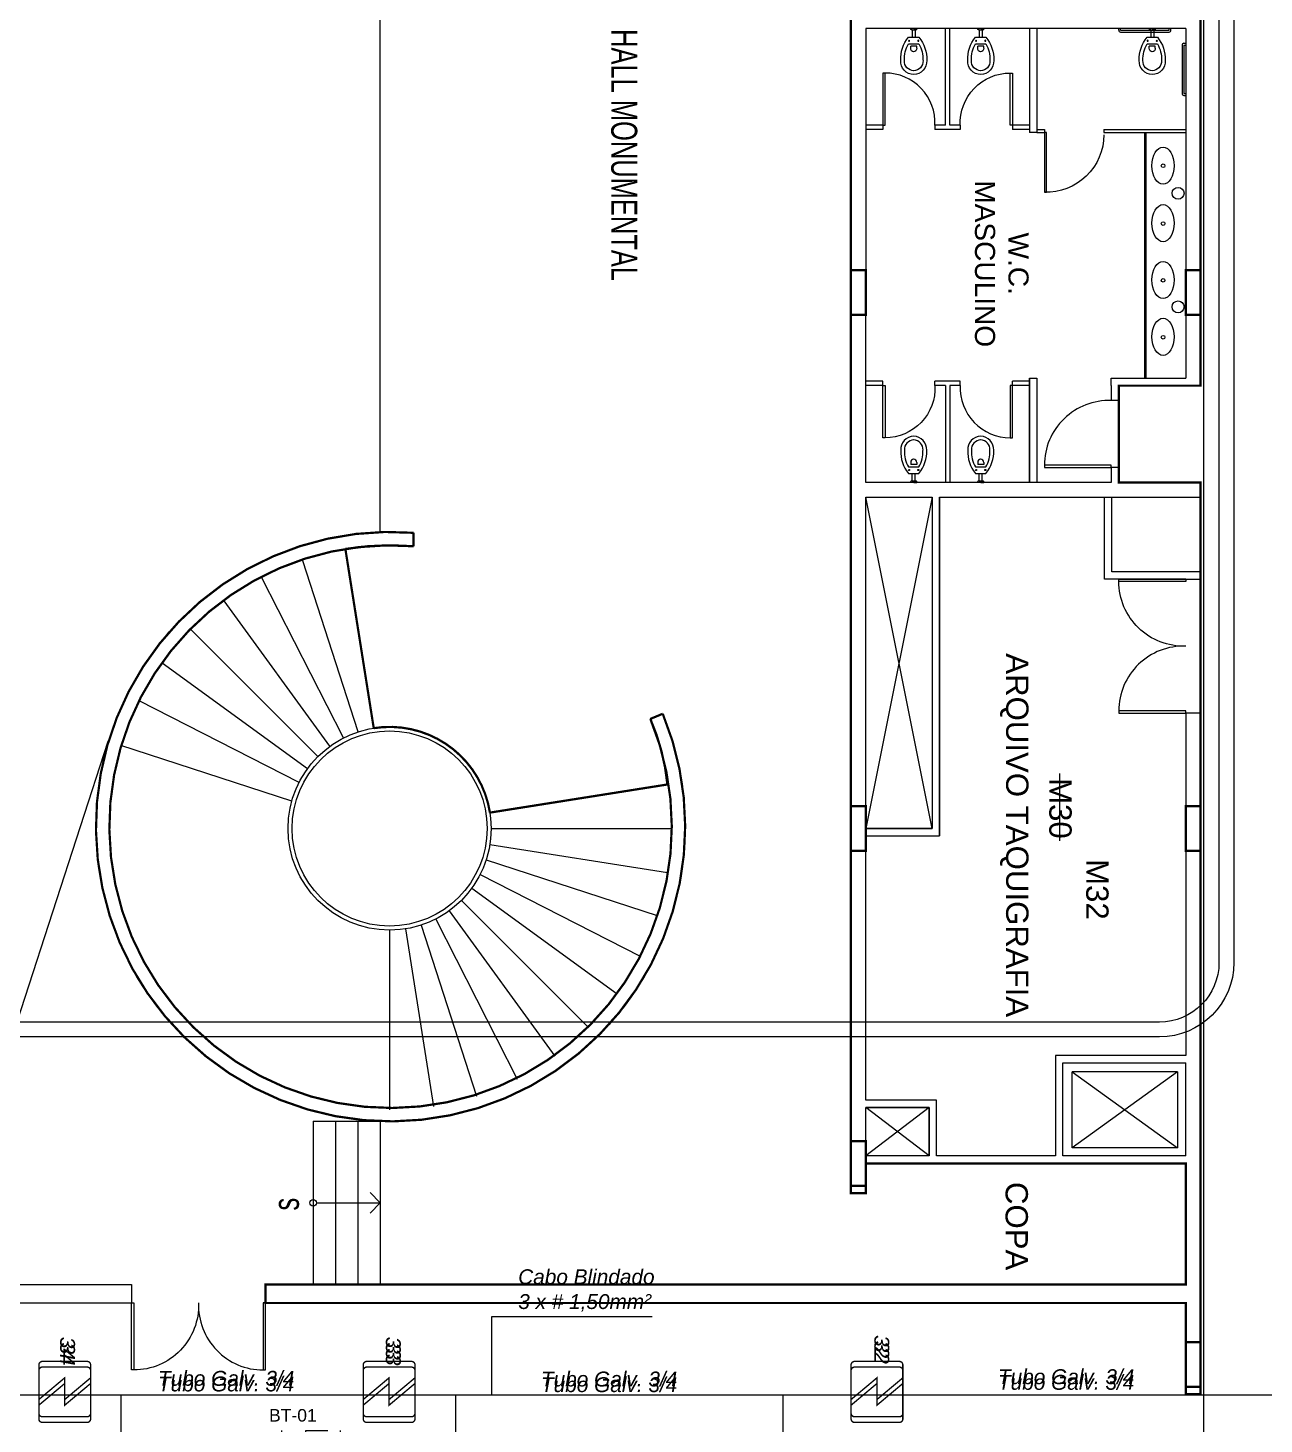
# Model space of a CAD drawing. Header units: metres. Extents: x -331 to 2982, y 362 to 2539.
# Drawn here: x 2814.69 to 2831.3, y 1364.43 to 1383.19 of the extents above; entities that cross this region are included whole.
import ezdxf
from ezdxf.enums import TextEntityAlignment as Align

# ---------------------------------------------------------------- set-up
doc = ezdxf.new("R2010")
doc.units = ezdxf.units.M
doc.layers.get('0').update_dxf_attribs({"color": 251})
for name, color, linetype in [('CX', 251, 'Continuous'), ('DET. FUMAÇA', 1, 'Continuous'), ('Div', 251, 'Continuous'), ('Pis', 251, 'Continuous')]:
    doc.layers.add(name, color=color, linetype=linetype)
doc.styles.add('ARIAL', font='arial.ttf')
doc.styles.get("Standard").update_dxf_attribs({"font": 'arial.ttf', "height": 0.3})

# ---------------------------------------------------------------- blocks, each defined once
blk = doc.blocks.new('Detector de fumaça')
at = {"layer": 'DET. FUMAÇA', "linetype": 'Continuous', "lineweight": 15, "const_width": 0.01870277497772515}
blk.add_lwpolyline([(774.59948291868, 539.8157648447526), (775.2490596285452, 539.8157648447526, -0.414213562373095), (775.2958165659895, 539.7690079073084), (775.2958165659895, 539.1669315525518, -0.414213562373095), (775.2490596285452, 539.1201746151075), (774.59948291868, 539.1201746151075, -0.414213562373095), (774.5527259812357, 539.1669315525518), (774.5527259812357, 539.7690079073084, -0.414213562373095)], format="xyb", close=True, dxfattribs=at)
blk.add_lwpolyline([(774.7729620717275, 539.8157648447526), (775.0644559117889, 539.46796972993), (774.7729620717275, 539.46796972993), (775.0644559117889, 539.1201746151075)], dxfattribs=at)
blk = doc.blocks.new('rett')
at = {"color": 2, "linetype": 'Continuous', "lineweight": 15}
blk.add_line((813.9660645629535, 2203.000419129855), (814.2623575708391, 2203.000419129855), dxfattribs=at)
at = {"layer": 'Div', "color": 2, "linetype": 'Continuous', "lineweight": 15}
for p, q in [((813.6454584484123, 2202.002690364971), (813.6454584484123, 2203.000419129855)), ((813.9660645629542, 2202.002690364971), (813.9660645629535, 2203.000419129855)), ((814.4346317089877, 2202.501554747413), (814.4346317089874, 2203.000419129855))]:
    blk.add_line(p, q, dxfattribs=at)
blk.add_lwpolyline([(813.2136611509295, 2201.294788682367), (813.2136611509295, 2202.501554747413), (814.5599219802248, 2202.501554747413)], dxfattribs=at)
at = {"layer": 'Div', "color": 2, "linetype": 'Continuous', "lineweight": 15, "char_height": 0.1682977584436248, "attachment_point": 1}
for s, insert in [('\\pxqc;\\PBT-01{\\fArial|b0|i1|c0|p34;  }', (808.1902414873588, 2203.568620138259)), ('\\pxqc;\\P\\pi-0.92701,l1.92701,t1.92701;#^I2,50mm²', (808.1979214959712, 2202.227331624766))]:
    blk.add_mtext_dynamic_manual_height_columns(s, width=11.20762391848375, gutter_width=2.10372198054531, heights=[0], dxfattribs=dict(at, insert=insert))
blk = doc.blocks.new('derw')
at = {"layer": 'Div', "color": 2, "linetype": 'Continuous', "lineweight": 15}
blk.add_lwpolyline([(814.4189921522002, 2191.529581289617), (814.4189921522002, 2192.588913395118), (816.5705472743985, 2192.588913395118)], dxfattribs=at)
at = {"layer": 'Div', "color": 2, "linetype": 'Continuous', "lineweight": 15, "insert": (814.7715363855286, 2193.224066991034), "char_height": 0.2, "attachment_point": 1}
blk.add_mtext_dynamic_manual_height_columns('{\\fArial|b0|i1|c0|p34;Cabo Blindado \\P3 x # 1,50mm²}', width=13.3188035564217, gutter_width=2.5, heights=[0], dxfattribs=at)
blk = doc.blocks.new('porta .9')
at = {"layer": 'CX', "ltscale": 8}
blk.add_lwpolyline([(0, 0), (0.03000000000000114, 0), (0.03000000000000114, 0.9000000000000057), (0, 0.9000000000000057)], close=True, dxfattribs=at)
at = {"layer": 'CX', "color": 1, "ltscale": 8}
blk.add_arc((0.02999999999984482, 0.02949999999984243), 0.8705000000001633, 358.0579561378514, 89.99999999999024, dxfattribs=at)
blk = doc.blocks.new('porta .8')
at = {"layer": 'CX', "ltscale": 8}
blk.add_lwpolyline([(0.03000000000000191, -3.945569728141391e-15), (7.771561172376096e-16, -3.954345531576031e-15), (5.816310974515743e-16, 0.7999999999999932), (0.03000000000000172, 0.7999999999999932)], close=True, dxfattribs=at)
at = {"layer": 'CX', "color": 1, "ltscale": 8}
blk.add_arc((0.02943750000000496, 0.02999999999999641), 0.7705624999999969, 2.105719771775577e-13, 92.18938118370639, dxfattribs=at)
blk = doc.blocks.new('VASO-SAN')
for p, q in [((302.3511564595037, 172.4645276176708), (302.3804829001634, 172.4645276176708)), ((302.3804829001634, 172.4645276176708), (302.3804829001754, 172.382841068563)), ((302.4113947300152, 172.3536843433588), (302.4113947300152, 172.4936843424353)), ((302.4991825520949, 172.3536843424418), (302.4991825520949, 172.4936843433726)), ((302.5991825520949, 172.4436843433685), (302.4991825520949, 172.4436843433685)), ((302.5991825520949, 172.4036843433685), (302.4991825520949, 172.4036843433685)), ((302.5991825520949, 172.4436843433685), (302.5991825520949, 172.4546559305439)), ((302.5991825520949, 172.4036843433685), (302.5991825520949, 172.4436843433685)), ((302.5991825520949, 172.4036843433685), (302.5991825520949, 172.3927127561931)), ((302.6191825520949, 172.4640037223362), (302.6085303438872, 172.4640037223362)), ((302.6191825520949, 172.4236843433685), (302.6191825520949, 172.4640037223362)), ((302.6191825520949, 172.4236843433685), (302.6191825520949, 172.3833649644008)), ((302.3511564595037, 172.382841068563), (302.3804829001754, 172.382841068563)), ((302.6191825520949, 172.3833649644008), (302.6085303438872, 172.3833649644008))]:
    blk.add_line(p, q)
for centre in [(302.4529002042513, 172.4856264043932), (302.4529002042513, 172.3617422814212)]:
    blk.add_circle(centre, 0.0070651271446422)
for centre, radius, start, end in [((302.177941340428, 172.4199280401532), 0.1787982500381176, 86.68113411807168, 178.7962065859109), ((302.2050164807387, 172.1343106671568), 0.4644169642584563, 50.69788767013418, 92.06371201049879), ((302.177941340428, 172.4274406456611), 0.1787982500381176, 181.203793414089, 273.3188658819283), ((302.177941340428, 172.4199280401532), 0.1287982500381176, 86.68113411807168, 178.7962065859109), ((302.177941340428, 172.4274406456611), 0.1287982500381176, 181.203793414089, 273.3188658819283), ((302.2050164807387, 172.1343106671568), 0.4144169642584563, 60.13245399021499, 92.06371201049879), ((302.3486691906127, 172.4216362835805), 0.042963391935291, 86.68113411807168, 178.7962065859109), ((302.3486691906127, 172.4257324026534), 0.042963391935291, 181.203793414089, 273.3188658819283), ((302.6085303438872, 172.4546559305439), 0.0093477917922655, 90, 180), ((302.6085303438872, 172.3927127561931), 0.0093477917922655, 180, 270), ((302.2050164807387, 172.7130580186575), 0.4644169642584563, 267.9362879895013, 309.3021123298757), ((302.2050164807387, 172.7130580186575), 0.4144169642584563, 267.9362879895013, 299.8675460083891)]:
    blk.add_arc(centre, radius, start, end)
blk = doc.blocks.new('porta .7')
at = {"layer": 'CX', "ltscale": 8}
blk.add_lwpolyline([(0, 0), (0.03000000000000114, 0), (0.03000000000000114, 0.7000000000000028), (0, 0.7000000000000028)], close=True, dxfattribs=at)
at = {"layer": 'CX', "color": 1, "ltscale": 8}
blk.add_arc((0.03000000000000114, 0.02935714285715108), 0.6706428571428518, 357.4910967546365, 90, dxfattribs=at)

msp = doc.modelspace()

# ---------------------------------------------------------------- linework, layer by layer
at = {"lineweight": 0}
msp.add_lwpolyline([(2829.351149366137, 1391.285130808454), (2829.351149366137, 1389.985130808604), (2830.451149366137, 1389.985130808604), (2830.451149366137, 1378.385130808604), (2829.351149366137, 1378.385130808603), (2829.351149366137, 1377.085130808604), (2830.451149366137, 1377.085130808604), (2830.451149366137, 1364.835130808604), (2830.251149366137, 1364.835130808604), (2830.251149366137, 1366.060130808604), (2817.882802698866, 1366.060130808604), (2817.882802698866, 1366.310130808604), (2830.251149366137, 1366.310130808604), (2830.251149366137, 1367.935130808604), (2825.951149366137, 1367.935130808604), (2825.951149366137, 1367.535130808604), (2825.751149366137, 1367.535130808604), (2825.75114936562, 1391.285130808454)], dxfattribs=at)
msp.add_lwpolyline([(2820.899343951049, 1372.648663853384), (2823.284611293586, 1373.026453086456, 0.07840923504141592), (2823.055640261055, 1373.907527261498), (2823.221920839157, 1373.976453086456, -3.54579164827963), (2819.873498636844, 1376.407952034693), (2819.873498636844, 1376.227372372398, 0.06093547892255885), (2818.95628530658, 1376.190954665656), (2819.337616321357, 1373.783325393516, -0.4142135623732028), (2820.899343951049, 1372.648663853384)], format="xyb", close=True, dxfattribs=at)
at = {"layer": 'DET. FUMAÇA', "color": 3, "linetype": 'Continuous', "lineweight": 15}
msp.add_lwpolyline([(2840.416122347545, 1415.311590963983), (2830.546608128208, 1415.311590963983), (2830.546608128208, 1414.611447314716), (2801.798026681101, 1414.611447314716), (2801.798026681101, 1396.910451789991), (2830.48813554727, 1396.910451789991), (2830.48813554727, 1317.819532137752), (2851.734899906006, 1317.819532137752), (2851.734899906006, 1316.1833062354)], dxfattribs=at)
at = {"layer": 'Div', "lineweight": 0, "ltscale": 0.8}
for p, q in [((2827.021149366004, 1381.885130808467), (2827.021149366004, 1383.185130808466)), ((2827.081149366004, 1381.885130808467), (2827.081149366004, 1383.185130808466)), ((2826.181149366004, 1381.885130808467), (2825.951149366004, 1381.885130808467)), ((2826.181149366004, 1381.885130808467), (2826.181149366004, 1381.825130808467)), ((2827.021149366004, 1381.885130808467), (2826.881149366004, 1381.885130808467)), ((2826.881149366004, 1381.885130808467), (2826.881149366004, 1381.825130808467)), ((2827.221149366004, 1381.885130808467), (2827.081149366004, 1381.885130808467)), ((2827.221149366004, 1381.885130808467), (2827.221149366004, 1381.825130808467)), ((2828.151149366004, 1381.885130808467), (2827.921149366004, 1381.885130808467)), ((2827.921149366004, 1381.885130808467), (2827.921149366004, 1381.825130808467)), ((2826.181149366004, 1381.825130808467), (2825.951149366004, 1381.825130808467)), ((2827.221149366004, 1381.825130808467), (2826.881149366004, 1381.825130808467)), ((2828.151149366004, 1381.825130808467), (2827.921149366004, 1381.825130808467)), ((2828.251149366004, 1381.825130808467), (2828.351149366004, 1381.825130808467)), ((2828.251149366004, 1381.785130808467), (2828.351149366004, 1381.785130808467)), ((2829.151149366004, 1381.825130808467), (2830.251149366004, 1381.825130808467)), ((2829.151149366004, 1381.785130808467), (2830.251149366004, 1381.785130808467)), ((2826.181149366004, 1378.445130808467), (2825.951149366004, 1378.445130808467)), ((2826.181149366004, 1378.385130808467), (2825.951149366004, 1378.385130808467)), ((2826.181149366004, 1378.385130808466), (2826.181149366004, 1378.445130808467)), ((2826.881149366004, 1378.385130808467), (2826.881149366004, 1378.445130808467)), ((2827.221149366004, 1378.445130808467), (2826.881149366004, 1378.445130808467)), ((2827.021149366004, 1378.385130808467), (2826.881149366004, 1378.385130808467)), ((2827.021149366004, 1378.385130808467), (2827.021149366004, 1377.085130808467)), ((2827.081149366004, 1378.385130808467), (2827.081149366004, 1377.085130808467)), ((2827.221149366004, 1378.385130808467), (2827.081149366004, 1378.385130808467)), ((2827.221149366004, 1378.385130808467), (2827.221149366004, 1378.445130808467)), ((2828.151149366004, 1378.445130808467), (2827.921149366004, 1378.445130808467)), ((2827.921149366004, 1378.385130808467), (2827.921149366004, 1378.445130808467)), ((2828.151149366004, 1378.385130808467), (2827.921149366004, 1378.385130808467))]:
    msp.add_line(p, q, dxfattribs=at)
at = {"layer": 'Div', "lineweight": 0}
for p, q in [((2828.351149366004, 1381.825130808467), (2828.351149366004, 1381.785130808467)), ((2829.151149366004, 1381.825130808467), (2829.151149366004, 1381.785130808467))]:
    msp.add_line(p, q, dxfattribs=at)
at = {"layer": 'Div', "color": 150, "linetype": 'Continuous', "lineweight": 0}
for p, q in [((2805.235502168157, 1364.827486215969), (2832.07526163076, 1364.827486215969)), ((2815.943072339041, 1361.300782363653), (2815.943072339041, 1364.827486215969)), ((2820.439075535405, 1361.300782363653), (2820.439075535405, 1364.827486215969)), ((2824.841050211002, 1361.300782363653), (2824.841050211002, 1364.827486215969))]:
    msp.add_line(p, q, dxfattribs=at)
at = {"layer": 'Div', "color": 230, "linetype": 'Continuous', "lineweight": 0}
for points in [[(2830.698211216612, 1388.954365629503), (2830.698211216612, 1370.634545312882, -0.4142135623730618), (2829.898211216612, 1369.834545312882), (2796.596317751199, 1369.834545312882, -0.414213562373095), (2795.596317751199, 1370.834545312882), (2795.596317751199, 1422.803846404564, -0.4142135623730951)], [(2830.898211216612, 1388.954365629503), (2830.898211216612, 1370.634545312882, -0.414213562373095), (2829.898211216612, 1369.634545312882), (2796.596317751199, 1369.634545312882, 0.414213562373095), (2795.596317751199, 1368.634545312882), (2795.596317751199, 1316.252726785317, 0.414213562373095)]]:
    msp.add_lwpolyline(points, format="xyb", dxfattribs=at)
at = {"layer": 'Pis'}
for p, q in [((2825.751149366004, 1394.035130808467), (2825.751149366004, 1367.635130808467)), ((2819.423716912092, 1376.417608311876), (2819.423716912092, 1389.976630682866)), ((2830.451149366004, 1389.985130808466), (2830.451149366004, 1378.385130808467)), ((2830.251149366004, 1383.185130808466), (2825.951149366004, 1383.185130808466)), ((2825.951149366004, 1383.185130808466), (2825.951149366004, 1379.335130808467)), ((2827.021149366004, 1381.885130808467), (2827.021149366004, 1383.185130808466)), ((2827.081149366004, 1381.885130808467), (2827.081149366004, 1383.185130808466)), ((2828.151149366004, 1383.185130808466), (2828.151149366004, 1381.785130808467)), ((2828.251149366004, 1383.185130808466), (2828.251149366004, 1381.785130808467)), ((2829.351149366004, 1383.160130808467), (2829.351149366004, 1383.185130808466)), ((2829.376149366004, 1383.161479893508), (2829.376149366004, 1383.185130808466)), ((2829.376149366004, 1383.135130808467), (2830.027477183417, 1383.135130808467)), ((2829.377477183417, 1383.160130808467), (2830.026149366004, 1383.160130808467)), ((2830.027477183417, 1383.161479893508), (2830.027477183417, 1383.185130808466)), ((2830.052477183417, 1383.160130808467), (2830.052477183417, 1383.185130808466)), ((2830.251149366004, 1383.185130808466), (2830.251149366004, 1378.485130808466)), ((2830.201149366004, 1382.960130808467), (2830.201149366004, 1382.308802991053)), ((2830.226149366004, 1382.985130808466), (2830.251149366004, 1382.985130808466)), ((2830.226149366004, 1382.958802991053), (2830.226149366004, 1382.310130808466)), ((2830.227498451045, 1382.960130808467), (2830.251149366004, 1382.960130808467)), ((2830.226149366004, 1382.283802991053), (2830.251149366004, 1382.283802991053)), ((2830.227498451045, 1382.308802991053), (2830.251149366004, 1382.308802991053)), ((2826.181149366004, 1381.885130808467), (2825.951149366004, 1381.885130808467)), ((2826.181149366004, 1381.885130808467), (2826.181149366004, 1381.825130808467)), ((2827.021149366004, 1381.885130808467), (2826.881149366004, 1381.885130808467)), ((2826.881149366004, 1381.885130808467), (2826.881149366004, 1381.825130808467)), ((2827.221149366004, 1381.885130808467), (2827.081149366004, 1381.885130808467)), ((2827.221149366004, 1381.885130808467), (2827.221149366004, 1381.825130808467)), ((2828.151149366004, 1381.885130808467), (2827.921149366004, 1381.885130808467)), ((2827.921149366004, 1381.885130808467), (2827.921149366004, 1381.825130808467)), ((2826.181149366004, 1381.825130808467), (2825.951149366004, 1381.825130808467)), ((2827.221149366004, 1381.825130808467), (2826.881149366004, 1381.825130808467)), ((2828.151149366004, 1381.825130808467), (2827.921149366004, 1381.825130808467)), ((2828.251149366004, 1381.785130808467), (2828.151149366004, 1381.785130808467)), ((2828.251149366004, 1381.825130808467), (2828.351149366004, 1381.825130808467)), ((2828.251149366004, 1381.785130808467), (2828.351149366004, 1381.785130808467)), ((2828.351149366004, 1381.825130808467), (2828.351149366004, 1381.785130808467)), ((2829.151149366004, 1381.825130808467), (2829.151149366004, 1381.785130808467)), ((2829.151149366004, 1381.825130808467), (2830.251149366004, 1381.825130808467)), ((2829.151149366004, 1381.785130808467), (2830.251149366004, 1381.785130808467)), ((2829.701149366004, 1378.485130808466), (2829.701149366004, 1381.785130808467)), ((2829.721149366004, 1378.485130808466), (2829.721149366004, 1381.785130808467)), ((2825.951149366004, 1377.085130808467), (2825.951149366004, 1379.335130808467)), ((2826.181149366004, 1378.445130808467), (2825.951149366004, 1378.445130808467)), ((2826.181149366004, 1378.385130808467), (2825.951149366004, 1378.385130808467)), ((2826.181149366004, 1378.385130808466), (2826.181149366004, 1378.445130808467)), ((2826.881149366004, 1378.385130808467), (2826.881149366004, 1378.445130808467)), ((2827.221149366004, 1378.445130808467), (2826.881149366004, 1378.445130808467)), ((2827.021149366004, 1378.385130808467), (2826.881149366004, 1378.385130808467)), ((2827.021149366004, 1378.385130808467), (2827.021149366004, 1377.085130808467)), ((2827.081149366004, 1378.385130808467), (2827.081149366004, 1377.085130808467)), ((2827.221149366004, 1378.385130808467), (2827.081149366004, 1378.385130808467)), ((2827.221149366004, 1378.385130808467), (2827.221149366004, 1378.445130808467)), ((2828.151149366004, 1378.445130808467), (2827.921149366004, 1378.445130808467)), ((2827.921149366004, 1378.385130808467), (2827.921149366004, 1378.445130808467)), ((2828.151149366004, 1378.385130808467), (2827.921149366004, 1378.385130808467)), ((2828.151149366004, 1378.485130808466), (2828.151149366004, 1377.085130808467)), ((2828.151149366004, 1377.085130808467), (2828.151149366004, 1378.485130808466)), ((2828.151149366004, 1378.485130808466), (2828.151149366004, 1377.085130808467)), ((2828.151149366004, 1378.485130808466), (2828.251149366004, 1378.485130808466)), ((2828.251149366004, 1378.485130808466), (2828.251149366004, 1377.085130808467)), ((2829.251149366004, 1378.385130808467), (2829.251149366004, 1378.485130808466)), ((2829.251149366004, 1378.485130808466), (2830.251149366004, 1378.485130808466)), ((2829.251149366004, 1378.385130808467), (2829.251149366004, 1378.485130808466)), ((2829.251149366004, 1378.485130808466), (2830.251149366004, 1378.485130808466)), ((2829.251149366004, 1378.385130808467), (2829.251149366004, 1378.485130808466)), ((2829.251149366004, 1378.485130808466), (2830.251149366004, 1378.485130808466)), ((2829.251149366004, 1378.385130808467), (2829.251149366004, 1378.185130808466)), ((2830.451149366004, 1378.385130808467), (2829.351149366004, 1378.385130808467)), ((2829.351149366004, 1378.385130808467), (2829.351149366004, 1378.185130808466)), ((2829.351149366004, 1378.185130808466), (2829.251149366004, 1378.185130808466)), ((2829.351149366004, 1377.285130808467), (2829.251149366004, 1377.285130808467)), ((2829.251149366004, 1377.285130808467), (2829.251149366004, 1377.085130808467)), ((2829.351149366004, 1377.285130808467), (2829.351149366004, 1377.085130808467)), ((2828.151149366004, 1377.085130808467), (2825.951149366004, 1377.085130808467)), ((2829.251149366004, 1377.085130808467), (2828.151149366004, 1377.085130808467)), ((2830.451149366004, 1377.085130808467), (2829.351149366004, 1377.085130808467)), ((2830.451149366004, 1376.885130808467), (2830.451149366004, 1377.085130808467)), ((2826.843652367691, 1376.885130808467), (2825.951149366004, 1372.435130808466)), ((2826.843652367691, 1372.435130808466), (2825.951149366004, 1376.885130808467)), ((2825.951149366004, 1372.735130808466), (2825.951149366004, 1376.885130808467)), ((2825.951149366004, 1376.885130808467), (2826.843652367691, 1376.885130808467)), ((2826.843652367691, 1376.885130808467), (2826.843652367691, 1372.435130808466)), ((2826.843652367691, 1376.885130808467), (2826.843652367691, 1372.435130808466)), ((2826.843652367691, 1376.885130808467), (2826.843652367691, 1376.885130808467)), ((2826.943652367691, 1376.885130808467), (2826.943652367691, 1372.335130808466)), ((2826.943652367691, 1372.335130808466), (2826.943652367691, 1376.885130808467)), ((2826.943652367691, 1376.885130808467), (2826.943652367691, 1376.885130808467)), ((2826.943652367691, 1376.885130808467), (2830.451149366004, 1376.885130808467)), ((2829.158320915646, 1375.785130808467), (2829.158320915646, 1376.885130808467)), ((2829.258320915646, 1375.885130808467), (2829.258320915646, 1376.885130808467)), ((2819.337616321224, 1373.783325393379), (2818.956285306447, 1376.190954665519)), ((2819.129341168682, 1373.73332295321), (2818.383065127266, 1376.030124440062)), ((2830.451149366004, 1375.885130808467), (2829.258320915646, 1375.885130808467)), ((2830.451149366004, 1375.785130808467), (2830.451149366004, 1375.885130808467)), ((2818.931452333859, 1373.651354713984), (2817.835065276988, 1375.803135469899)), ((2830.251149366004, 1375.785130808467), (2829.158320915646, 1375.785130808467)), ((2830.251149366004, 1375.785130808467), (2830.451149366004, 1375.785130808467)), ((2818.748822496625, 1373.539439005788), (2817.329321112338, 1375.493215047204)), ((2818.585948609684, 1373.400331564786), (2816.878285733118, 1375.107994441352)), ((2818.446841168682, 1373.237457677846), (2816.493065127267, 1374.656959062133)), ((2818.334925460487, 1373.054827840611), (2816.183144704572, 1374.151214897482)), ((2830.451149366004, 1373.985130808466), (2830.251149366004, 1373.985130808466)), ((2830.251149366004, 1373.985130808466), (2830.251149366004, 1372.735130808466)), ((2830.451149366004, 1372.735130808466), (2830.451149366004, 1373.985130808466)), ((2814.159564125784, 1368.655130808467), (2815.768332895057, 1373.606411964779)), ((2818.237015541007, 1372.804288349361), (2815.939540368269, 1373.55078328459)), ((2828.559625072258, 1372.27041936364), (2828.559625072258, 1373.174717806684)), ((2820.899343950916, 1372.648663853246), (2823.284611293454, 1373.026453086319)), ((2820.916149366004, 1372.435130808466), (2823.331149366004, 1372.435130808466)), ((2825.951149366004, 1372.435130808466), (2826.843652367691, 1372.435130808466)), ((2826.843652367691, 1372.435130808466), (2825.951149366004, 1372.435130808466)), ((2825.951149366004, 1372.435130808466), (2825.951149366004, 1372.335130808467)), ((2825.951149366004, 1372.335130808466), (2826.943652367691, 1372.335130808466)), ((2825.951149366004, 1372.335130808467), (2826.943652367691, 1372.335130808466)), ((2820.899343950916, 1372.221597763687), (2823.284611293454, 1371.843808530615)), ((2825.951149366004, 1368.785130808467), (2825.951149366004, 1372.135130808467)), ((2830.251149366004, 1372.135130808467), (2830.251149366004, 1369.435130808466)), ((2830.451149366004, 1372.135130808467), (2830.451149366004, 1369.435130808466)), ((2820.849341510746, 1372.013322611145), (2823.146142997599, 1371.267046569729)), ((2820.767373271521, 1371.815433776322), (2822.919154027436, 1370.719046719451)), ((2820.655457563325, 1371.632803939088), (2822.609233604741, 1370.213302554801)), ((2820.516350122323, 1371.469930052147), (2822.224012998889, 1369.762267175581)), ((2820.170846398148, 1371.218906902949), (2821.267233455019, 1369.067126147035)), ((2820.353476235383, 1371.330822611145), (2821.772977619669, 1369.377046569729)), ((2819.551149366004, 1371.070130808467), (2819.551149366004, 1368.655130808467)), ((2819.764682410784, 1371.086936223554), (2820.142471643856, 1368.701668881017)), ((2819.972957563326, 1371.136938663724), (2820.719233604741, 1368.840137176871)), ((2828.501149366004, 1369.385130808467), (2828.501149366004, 1368.035130808467)), ((2830.251149366004, 1369.385130808467), (2828.501149366004, 1369.385130808467)), ((2828.501149366004, 1369.385130808467), (2828.501149366004, 1368.035130808467)), ((2830.251149366004, 1369.435130808466), (2830.251149366004, 1369.385130808467)), ((2830.451149366004, 1367.935130808466), (2830.451149366004, 1369.435130808466)), ((2828.601149366004, 1368.035130808467), (2828.601149366004, 1369.285130808467)), ((2828.601149366004, 1368.035130808467), (2828.601149366004, 1369.285130808467)), ((2828.601149366004, 1369.285130808467), (2830.251149366004, 1369.285130808467)), ((2828.722853959289, 1369.166242110472), (2830.141445827084, 1368.144543241661)), ((2830.141445827084, 1369.166242110472), (2828.722853959289, 1368.144543241661)), ((2828.722853959289, 1368.144543241661), (2828.722853959289, 1369.166242110472)), ((2830.141445827084, 1369.166242110472), (2828.722853959289, 1369.166242110472)), ((2830.141445827084, 1369.166242110472), (2830.141445827084, 1368.144543241661)), ((2830.251149366004, 1368.035130808467), (2830.251149366004, 1369.285130808467)), ((2826.901149366004, 1368.785130808467), (2825.951149366004, 1368.785130808467)), ((2826.901149366004, 1368.785130808467), (2825.951149366004, 1368.785130808467)), ((2825.951149366004, 1368.785130808467), (2825.951149366004, 1368.785130808467)), ((2826.901149366004, 1368.035130808467), (2826.901149366004, 1368.785130808467)), ((2826.901149366004, 1368.035130808467), (2826.901149366004, 1368.785130808467)), ((2826.801149366004, 1368.685130808466), (2825.951149366004, 1368.035130808467)), ((2826.801149366004, 1368.035130808467), (2825.951149366004, 1368.685130808466)), ((2825.951149366004, 1368.235130808466), (2825.951149366004, 1368.685130808466)), ((2826.801149366004, 1368.685130808466), (2825.951149366004, 1368.685130808466)), ((2825.951149366004, 1368.685130808466), (2826.801149366004, 1368.685130808466)), ((2826.801149366004, 1368.035130808467), (2826.801149366004, 1368.685130808466)), ((2826.801149366004, 1368.685130808466), (2826.801149366004, 1368.035130808467)), ((2818.523716912092, 1368.502561562653), (2818.523716912092, 1366.310130808466)), ((2818.523716912092, 1368.502561562653), (2819.423716912092, 1368.502561562653)), ((2818.823716912092, 1368.502561562653), (2818.823716912092, 1366.310130808466)), ((2819.123716912092, 1368.502561562653), (2819.123716912092, 1366.310130808466)), ((2819.423716912092, 1368.502561562653), (2819.423716912092, 1366.310130808466)), ((2826.801149366004, 1368.035130808467), (2825.951149366004, 1368.035130808467)), ((2826.801149366004, 1368.035130808467), (2825.951149366004, 1368.035130808467)), ((2825.951149366004, 1368.035130808467), (2825.951149366004, 1367.935130808466)), ((2828.501149366004, 1368.035130808467), (2826.901149366004, 1368.035130808467)), ((2828.501149366004, 1368.035130808467), (2826.901149366004, 1368.035130808467)), ((2826.901149366004, 1368.035130808467), (2826.901149366004, 1368.035130808467)), ((2830.251149366004, 1368.035130808467), (2828.601149366004, 1368.035130808467)), ((2830.141445827084, 1368.144543241661), (2828.722853959289, 1368.144543241661)), ((2825.951149366004, 1367.535130808467), (2825.951149366004, 1367.935130808466)), ((2825.951149366004, 1367.935130808466), (2830.251149366004, 1367.935130808466)), ((2830.251149366004, 1367.935130808466), (2830.251149366004, 1366.310130808466)), ((2830.451149366004, 1367.935130808466), (2830.451149366004, 1364.835130808467)), ((2825.751149366004, 1367.635130808467), (2825.751149366004, 1367.535130808467)), ((2819.423716912092, 1367.40634618556), (2819.28980322065, 1367.546523928569)), ((2825.751149366004, 1367.535130808467), (2825.951149366004, 1367.535130808467)), ((2818.567575735615, 1367.40634618556), (2819.423716912092, 1367.40634618556)), ((2819.423716912092, 1367.40634618556), (2819.28980322065, 1367.26616844255)), ((2802.201149366004, 1366.310130808467), (2815.809564125784, 1366.310130808467)), ((2815.809564125784, 1366.310130808467), (2816.082802698733, 1366.310130808467)), ((2816.082802698733, 1366.310130808467), (2816.082802698733, 1366.060130808467)), ((2817.882802698733, 1366.310130808466), (2817.882802698733, 1366.060130808466)), ((2817.882802698733, 1366.310130808466), (2830.251149366004, 1366.310130808466)), ((2802.201149366004, 1366.060130808467), (2816.082802698733, 1366.060130808467)), ((2817.882802698733, 1366.060130808466), (2830.251149366004, 1366.060130808466)), ((2830.251149366004, 1366.060130808466), (2830.251149366004, 1364.835130808467)), ((2830.451149366004, 1364.835130808467), (2830.251149366004, 1364.835130808467))]:
    msp.add_line(p, q, dxfattribs=at)
at = {"layer": 'Pis', "const_width": 0.03}
msp.add_lwpolyline([(2829.351149366137, 1391.285130808454), (2829.351149366137, 1389.985130808604), (2830.451149366137, 1389.985130808604), (2830.451149366137, 1378.385130808604), (2829.351149366137, 1378.385130808604), (2829.351149366137, 1377.085130808604), (2830.451149366137, 1377.085130808604), (2830.451149366137, 1364.835130808604), (2830.251149366137, 1364.835130808604), (2830.251149366137, 1366.060130808604), (2817.882802698866, 1366.060130808604), (2817.882802698866, 1366.310130808604), (2830.251149366137, 1366.310130808604), (2830.251149366137, 1367.935130808604), (2825.951149366137, 1367.935130808604), (2825.951149366137, 1367.535130808604), (2825.751149366137, 1367.535130808604), (2825.751149365619, 1391.285130808454)], dxfattribs=at)
for points in [[(2825.751149366004, 1379.335130808467), (2825.751149366004, 1379.935130808466), (2825.951149366004, 1379.935130808466), (2825.951149366004, 1379.335130808467)], [(2830.251149366004, 1379.335130808467), (2830.251149366004, 1379.935130808466), (2830.451149366004, 1379.935130808466), (2830.451149366004, 1379.335130808467)], [(2825.751149366004, 1372.135130808467), (2825.751149366004, 1372.735130808466), (2825.951149366004, 1372.735130808466), (2825.951149366004, 1372.135130808467)], [(2830.251149366004, 1372.135130808467), (2830.251149366004, 1372.735130808466), (2830.451149366004, 1372.735130808466), (2830.451149366004, 1372.135130808467)], [(2825.751149366004, 1367.635130808467), (2825.751149366004, 1368.235130808466), (2825.951149366004, 1368.235130808466), (2825.951149366004, 1367.635130808467)], [(2830.251149366004, 1364.935130808466), (2830.251149366004, 1365.535130808467), (2830.451149366004, 1365.535130808467), (2830.451149366004, 1364.935130808466)]]:
    msp.add_lwpolyline(points, close=True, dxfattribs=at)
for points in [[(2820.899343951049, 1372.648663853384), (2823.284611293586, 1373.026453086456, 0.07840923504141592), (2823.055640261055, 1373.907527261499), (2823.221920839157, 1373.976453086456, -3.54579164827963), (2819.873498636844, 1376.407952034693), (2819.873498636844, 1376.227372372397, 0.06093547892255885), (2818.95628530658, 1376.190954665656), (2819.337616321357, 1373.783325393516, -0.4142135623732028), (2820.899343951049, 1372.648663853384)], [(2819.873498636711, 1376.22737237226), (2819.873498636711, 1376.407952034556, 3.545791648279599), (2823.221920839024, 1373.976453086319), (2823.055640260922, 1373.907527261362, -3.558513205544019)]]:
    msp.add_lwpolyline(points, format="xyb", close=True, dxfattribs=at)
at = {"layer": 'Pis'}
for centre, radius in [((2829.946561683778, 1381.339765065153), 0.0243437871085917), ((2830.148554637386, 1380.969356745295), 0.08), ((2829.946561683778, 1380.56265681594), 0.0243437871085917), ((2829.946561683778, 1379.799800780506), 0.0243437871085917), ((2830.148554637386, 1379.443699161522), 0.08), ((2829.946561683778, 1379.035900115847), 0.0243437871085917), ((2819.551149366004, 1372.435130808466), 1.364999999999999), ((2819.551149366004, 1372.435130808466), 1.31), ((2818.523716912092, 1367.40634618556), 0.0438588235235163)]:
    msp.add_circle(centre, radius, dxfattribs=at)
for centre, radius, start, end in [((2829.376149366004, 1383.160130808467), 0.025, 180, 270), ((2829.377922065772, 1383.161896662531), 0.0018210329172853, 193.2302045924622, 255.8594001034982), ((2830.025704483649, 1383.161896662531), 0.0018210329172853, 284.1405998965018, 346.7697954108124), ((2830.027477183417, 1383.160130808467), 0.025, 270, 0), ((2830.226149366004, 1382.960130808467), 0.025, 90, 180), ((2830.227915220068, 1382.958358108698), 0.0018210329172853, 103.230204597789, 165.859400105246), ((2830.226149366004, 1382.308802991053), 0.025, 180, 270), ((2830.227915220068, 1382.310575690821), 0.0018210329172853, 194.140599894754, 256.769795402211)]:
    msp.add_arc(centre, radius, start, end, dxfattribs=at)
for centre in [(2829.946561683778, 1381.339765065153), (2829.946561683778, 1380.567786656074), (2829.946561683778, 1379.80493062064), (2829.946561683778, 1379.041029955981)]:
    msp.add_ellipse(centre, major_axis=(4.592425496802574e-17, 0.25), ratio=0.5981954119082035, dxfattribs=at)

# ---------------------------------------------------------------- block references
at = {"layer": 'DET. FUMAÇA', "linetype": 'Continuous', "lineweight": 0, "rotation": 270}
for p in [(2275.716518918032, 2139.827757489581), (2275.716518918032, 2139.751757489581), (2280.076127690012, 2139.827757489581), (2280.076127690012, 2139.751757489581), (2286.633469310664, 2139.827757489581), (2286.633469310664, 2139.751757489581)]:
    msp.add_blockref('Detector de fumaça', p, dxfattribs=at)
at = {"layer": 'Div', "color": 150, "linetype": 'Continuous', "lineweight": 15}
for name, p in [('derw', (2006.507971109205, -826.7114034018402)), ('rett', (2004.456895325358, -838.6524849115101))]:
    msp.add_blockref(name, p, dxfattribs=at)
at = {"layer": 'Pis', "xscale": -1}
for name, p, rotation in [('VASO-SAN', (2654.171516419879, 1080.565948256372), 270), ('VASO-SAN', (2655.07196775333, 1080.565948256372), 270), ('VASO-SAN', (2657.377465022635, 1080.565948256372), 270), ('porta .8', (2828.351149366004, 1381.785130808467), 180), ('porta .7', (2826.181149366004, 1378.385130808466), 180), ('porta .9', (2830.251149366004, 1375.785130808467), 89.99999999999997), ('porta .9', (2816.082802698733, 1366.060130808467), 180)]:
    msp.add_blockref(name, p, dxfattribs=dict(at, rotation=rotation))
at = {"layer": 'Pis'}
msp.add_blockref('porta .7', (2826.181149366004, 1381.885130808467), dxfattribs=at)
at = {"layer": 'Pis', "xscale": -1}
msp.add_blockref('porta .7', (2827.921149366004, 1381.885130808467), dxfattribs=at)
at = {"layer": 'Pis'}
for name, p, rotation in [('porta .7', (2827.921149366004, 1378.385130808466), 180), ('porta .9', (2829.251149366004, 1377.285130808467), 89.99999999999999), ('VASO-SAN', (2654.17151641988, 1679.704313360562), 270), ('VASO-SAN', (2655.07196775333, 1679.704313360562), 270), ('porta .9', (2830.251149366004, 1373.985130808466), 89.99999999999999), ('porta .9', (2817.882802698733, 1366.060130808466), 180)]:
    msp.add_blockref(name, p, dxfattribs=dict(at, rotation=rotation))

# ---------------------------------------------------------------- texts
at = {"layer": 'Div', "color": 3, "linetype": 'Continuous', "lineweight": 0, "char_height": 0.2, "attachment_point": 1, "rotation": 270}
for s, insert in [('{\\fArial|b0|i1|c0|p34;34}', (2815.322425457774, 1365.605178214582)), ('{\\fArial|b0|i1|c0|p34;33}', (2819.701124670903, 1365.607027092608)), ('{\\fArial|b0|i1|c0|p34;32}', (2826.266284725953, 1365.628903017419)), ('{\\fArial|b0|i1|c0|p34;34}', (2815.322425457774, 1365.529178214582)), ('{\\fArial|b0|i1|c0|p34;33}', (2819.701124670903, 1365.531027092608)), ('{\\fArial|b0|i1|c0|p34;32}', (2826.266284725953, 1365.552903017419))]:
    msp.add_mtext_dynamic_manual_height_columns(s, width=13.3188035564217, gutter_width=2.5, heights=[0], dxfattribs=dict(at, insert=insert))
at = {"layer": 'Div', "color": 2, "linetype": 'Continuous', "lineweight": 0, "char_height": 0.2, "attachment_point": 1}
for insert in [(2816.437858158904, 1365.148298267691), (2816.437858158904, 1365.072298267691), (2821.585021503938, 1365.138891176291), (2821.585021503938, 1365.062891176291), (2827.727525407505, 1365.169967118161), (2827.727525407505, 1365.093967118161)]:
    msp.add_mtext_dynamic_manual_height_columns('{\\fArial|b0|i1|c0|p34;Tubo Galv. 3/4 }', width=13.3188035564217, gutter_width=2.5, heights=[0], dxfattribs=dict(at, insert=insert))
at = {"layer": 'Pis', "width": 0.7}
for s, rotation, p in [('HALL MONUMENTAL', 270, (2822.529547991914, 1383.175832364357)), ('s', 89.99999999999999, (2818.331695415187, 1367.302306870702))]:
    msp.add_text(s, height=0.35, rotation=rotation, dxfattribs=at).set_placement(p)
at = {"layer": 'Pis', "style": 'ARIAL'}
for s, p in [('ARQUIVO TAQUIGRAFIA', (2827.837538721899, 1374.789895804929)), ('COPA', (2827.829826730043, 1367.686684354377))]:
    msp.add_text(s, height=0.3, rotation=270, dxfattribs=at).set_placement(p)
for s, p in [('M30', (2828.417778109828, 1372.704943224283)), ('M32', (2828.91369638007, 1371.616804408655))]:
    msp.add_text(s, height=0.3, rotation=270, dxfattribs=at).set_placement(p, align=Align.CENTER)
at = {"layer": 'Pis', "insert": (2827.414870789096, 1380.02329882572), "char_height": 0.27, "width": 2.26260000000002, "attachment_point": 8, "rotation": 270.0000000002996, "style": 'ARIAL'}
msp.add_mtext('W.C.\\PMASCULINO', dxfattribs=at)

doc.saveas('drawing.dxf')
